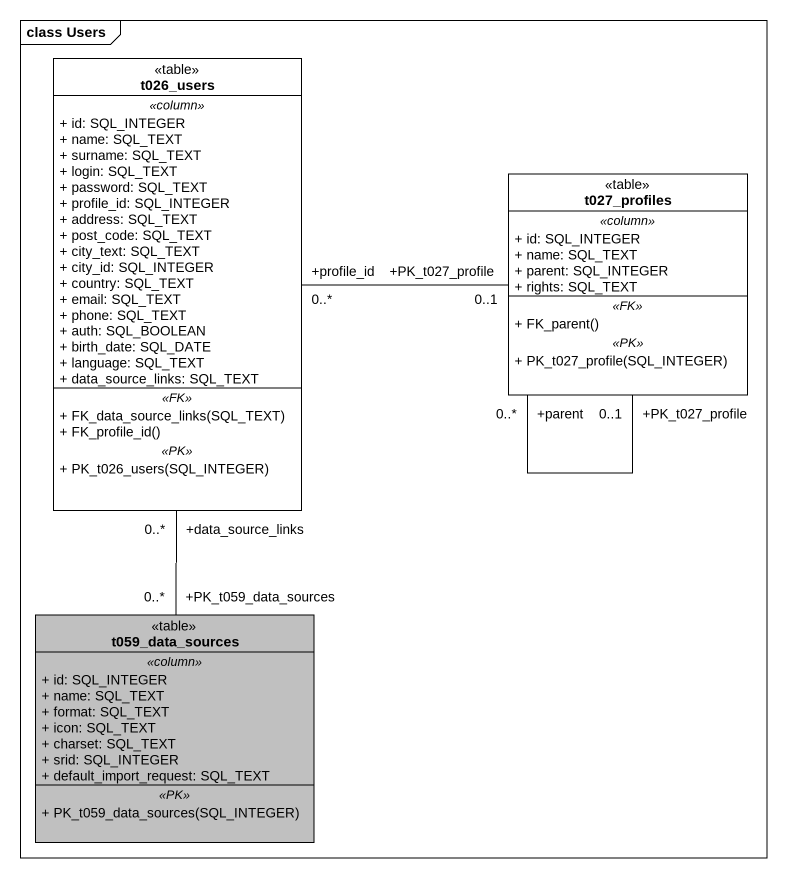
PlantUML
@startuml
mainframe class Users
hide circle
hide empty members
skinparam classAttributeIconSize 0
class t026_users <<table>> {
  .. <<column>> ..
  + id: SQL_INTEGER
  + name: SQL_TEXT
  + surname: SQL_TEXT
  + login: SQL_TEXT
  + password: SQL_TEXT
  + profile_id: SQL_INTEGER
  + address: SQL_TEXT
  + post_code: SQL_TEXT
  + city_text: SQL_TEXT
  + city_id: SQL_INTEGER
  + country: SQL_TEXT
  + email: SQL_TEXT
  + phone: SQL_TEXT
  + auth: SQL_BOOLEAN
  + birth_date: SQL_DATE
  + language: SQL_TEXT
  + data_source_links: SQL_TEXT
  .. <<FK>> ..
  + FK_data_source_links(SQL_TEXT)
  + FK_profile_id()
  .. <<PK>> ..
  + PK_t026_users(SQL_INTEGER)
}
class t027_profiles <<table>> {
  .. <<column>> ..
  + id: SQL_INTEGER
  + name: SQL_TEXT
  + parent: SQL_INTEGER
  + rights: SQL_TEXT
  .. <<FK>> ..
  + FK_parent()
  .. <<PK>> ..
  + PK_t027_profile(SQL_INTEGER)
}
class t059_data_sources <<table>> #C0C0C0 {
  .. <<column>> ..
  + id: SQL_INTEGER
  + name: SQL_TEXT
  + format: SQL_TEXT
  + icon: SQL_TEXT
  + charset: SQL_TEXT
  + srid: SQL_INTEGER
  + default_import_request: SQL_TEXT
  .. <<PK>> ..
  + PK_t059_data_sources(SQL_INTEGER)
}
t026_users "+profile_id\n0..*" -right- "+PK_t027_profile\n0..1" t027_profiles
t026_users "+data_source_links\n0..*" -- "+PK_t059_data_sources\n0..*" t059_data_sources
t027_profiles "+parent\n0..*" -- "+PK_t027_profile\n0..1" t027_profiles
@enduml
